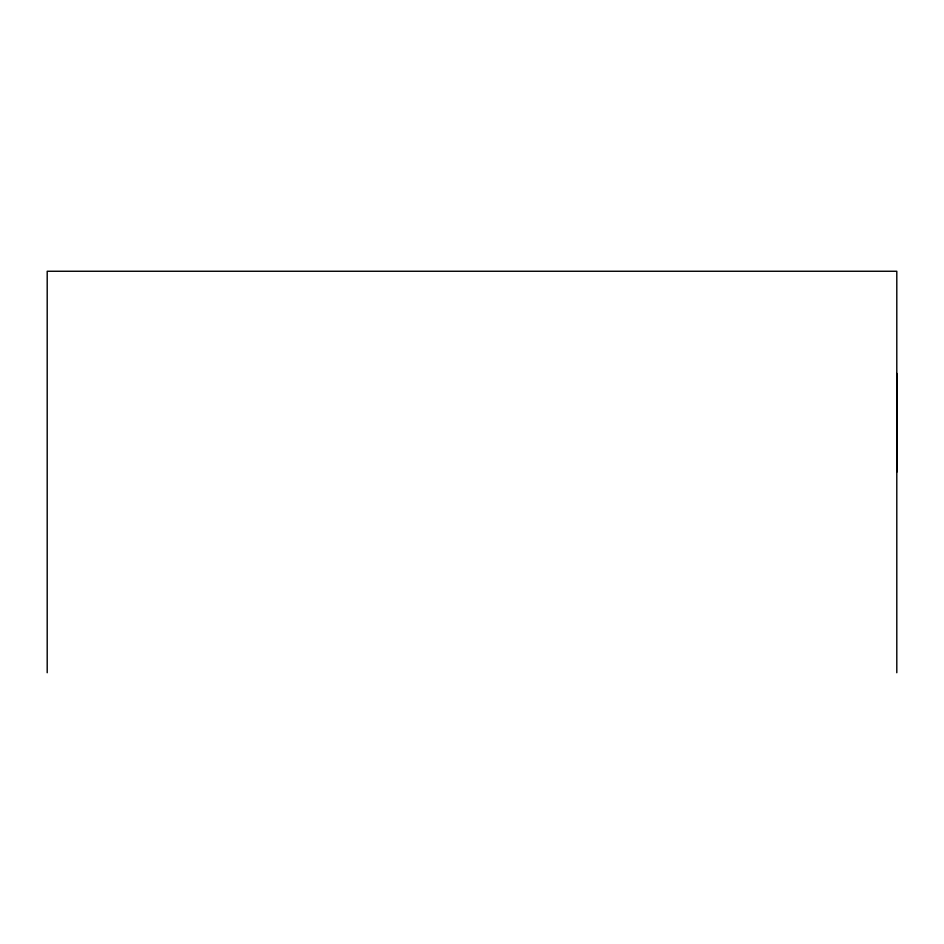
<?xml version="1.0" encoding="UTF-8"?>
<svg xmlns="http://www.w3.org/2000/svg" width="944" height="944" viewBox="0 0 944 944"><rect width="100%" height="100%" fill="white"/><g stroke="black" fill="none" stroke-linecap="round" stroke-linejoin="round"><path stroke-width="1.42" d="M896.8 472.201L896.8 373.435M896.8 672.742L896.8 271.258L47.2 271.258L47.2 672.742"/></g></svg>
